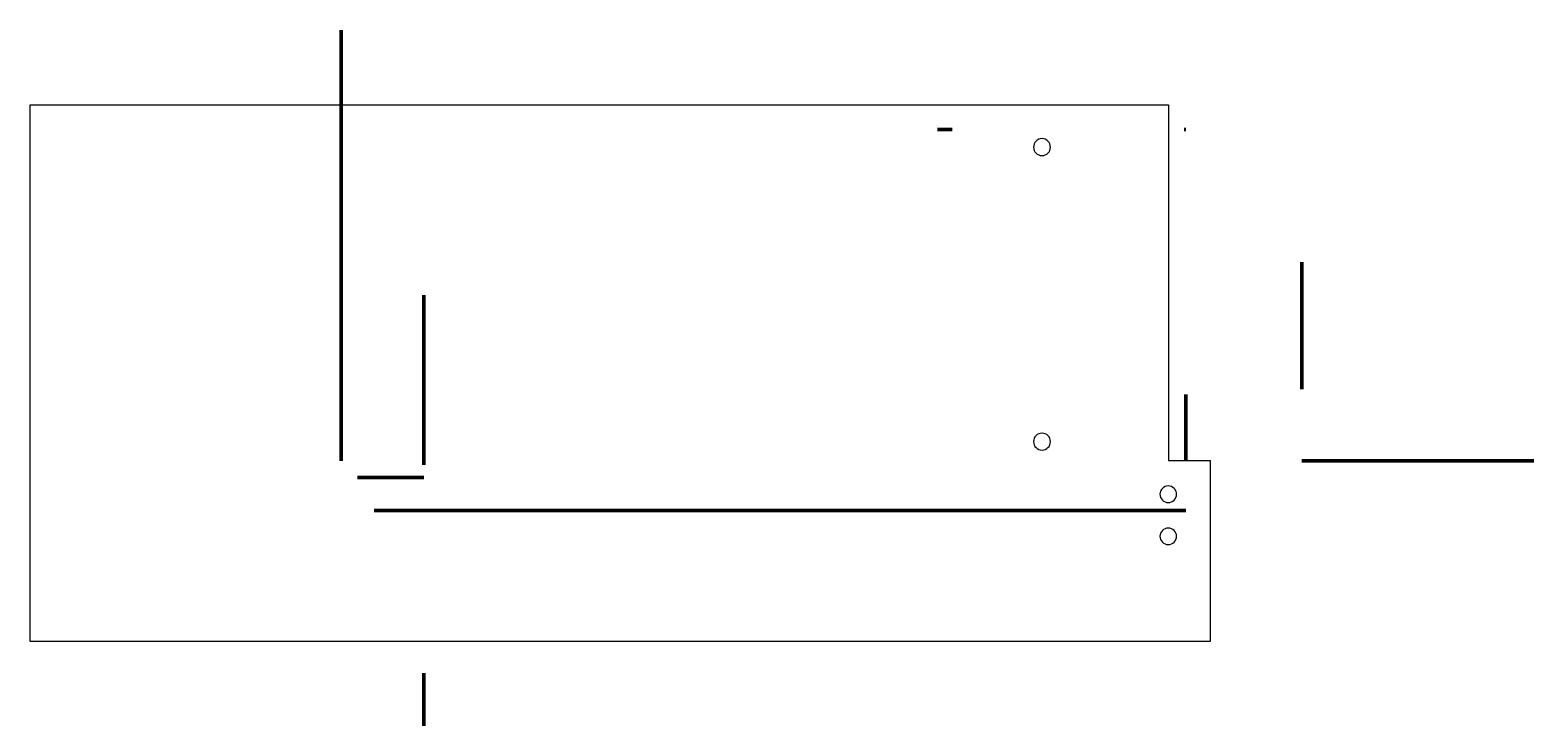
# Model space of a CAD drawing. Header units: millimetres. Extents: x -43.3 to 47.5, y -30.1 to 11.9.
import ezdxf

# ---------------------------------------------------------------- set-up
doc = ezdxf.new("R2010")
doc.units = ezdxf.units.MM
doc.layers.get('0').update_dxf_attribs({"lineweight": 70})

msp = doc.modelspace()

# ---------------------------------------------------------------- linework, layer by layer
for p, q in [((-24.539, -14.144), (-24.539, 11.856)), ((11.461, 5.856), (12.355, 5.856)), ((26.355, 5.856), (26.461, 5.856)), ((33.461, -2.144), (33.461, -9.81)), ((33.461, -2.144), (33.461, -9.81)), ((-19.539, -14.39), (-19.539, -4.144)), ((26.461, -10.144), (26.461, -14.144)), ((47.461, -14.144), (33.461, -14.144)), ((-19.539, -15.144), (-23.539, -15.144)), ((-22.539, -17.144), (26.461, -17.144)), ((-19.539, -26.95), (-19.539, -30.144))]:
    msp.add_line(p, q)
at = {"color": 7, "lineweight": -3}
for p, q in [((-43.307, -25.05), (-43.307, 7.335)), ((-43.307, 7.335), (25.411, 7.335)), ((25.411, 7.335), (25.411, -14.12)), ((25.411, -14.12), (27.93, -14.12)), ((27.93, -14.12), (27.93, -20.605)), ((27.93, -20.605), (27.93, -25.05)), ((27.93, -25.05), (-43.307, -25.05))]:
    msp.add_line(p, q, dxfattribs=at)
at = {"color": 7, "lineweight": -3, "extrusion": (-2.91434e-16, -1.26288e-15, -1)}
for centre, radius in [((-17.77, 4.795), 0.51), ((-17.77, -12.985), 0.51), ((-25.39, -16.16), 0.5), ((-25.39, -18.7), 0.5)]:
    msp.add_circle(centre, radius, dxfattribs=at)

doc.saveas('drawing.dxf')
